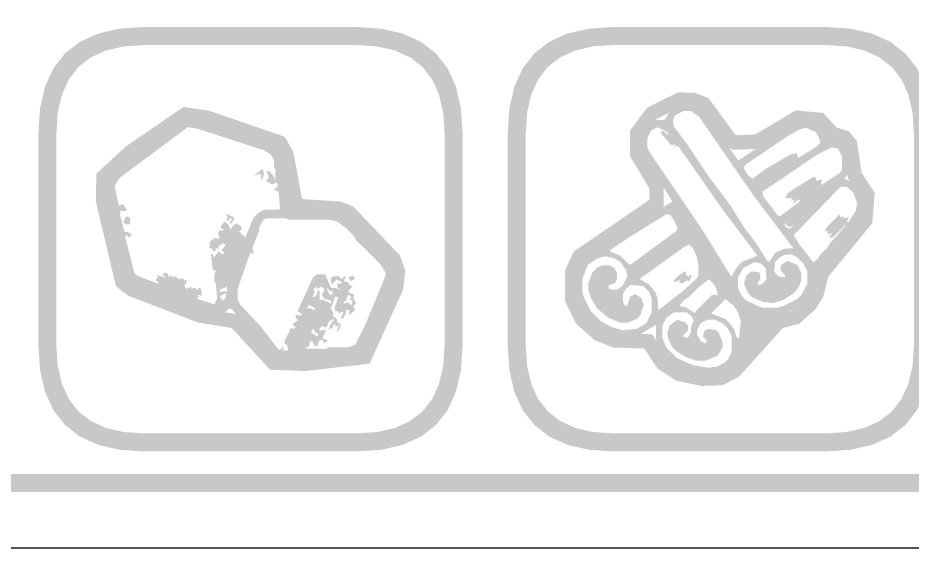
# Model space of a CAD drawing. Header units: millimetres. Extents: x 4 to 272, y 4 to 144.
# Drawn here: x 234.85 to 254.66, y 27.96 to 39.7 of the extents above; entities that cross this region are included whole.
import ezdxf

# ---------------------------------------------------------------- set-up
doc = ezdxf.new("R2010")
doc.units = ezdxf.units.MM
doc.layers.add('CUT', color=1, linetype='Continuous')
doc.layers.add('RASTER', color=7, linetype='Continuous')

msp = doc.modelspace()

# ---------------------------------------------------------------- hatches: boundary and pattern name
at = {"layer": 'RASTER'}
h = msp.add_hatch(color=7, dxfattribs=at)
h.paths.add_polyline_path([(209.2, 44.6), (209.234, 45.116), (209.337, 45.563), (209.509, 45.941), (209.75, 46.25), (210.059, 46.491), (210.438, 46.662), (210.884, 46.766), (211.4, 46.8), (268.6, 46.8), (269.116, 46.766), (269.563, 46.662), (269.941, 46.491), (270.25, 46.25), (270.491, 45.941), (270.663, 45.563), (270.766, 45.116), (270.8, 44.6), (270.8, 31.4), (270.766, 30.884), (270.662, 30.438), (270.491, 30.059), (270.25, 29.75), (269.941, 29.509), (269.563, 29.338), (269.116, 29.234), (268.6, 29.2), (211.4, 29.2), (210.884, 29.234), (210.438, 29.338), (210.059, 29.509), (209.75, 29.75), (209.509, 30.059), (209.337, 30.438), (209.234, 30.884), (209.2, 31.4)])
h.paths.add_polyline_path([(209.6, 44.6), (209.6, 31.4), (209.628, 30.978), (209.712, 30.613), (209.853, 30.303), (210.05, 30.05), (210.303, 29.853), (210.613, 29.712), (210.978, 29.628), (211.4, 29.6), (268.6, 29.6), (269.022, 29.628), (269.388, 29.712), (269.697, 29.853), (269.95, 30.05), (270.147, 30.303), (270.287, 30.612), (270.372, 30.978), (270.4, 31.4), (270.4, 44.6), (270.372, 45.022), (270.287, 45.387), (270.147, 45.697), (269.95, 45.95), (269.697, 46.147), (269.388, 46.288), (269.022, 46.372), (268.6, 46.4), (211.4, 46.4), (210.978, 46.372), (210.613, 46.288), (210.303, 46.147), (210.05, 45.95), (209.853, 45.697), (209.712, 45.387), (209.628, 45.022), (209.6, 44.6)], flags=0)
h = msp.add_hatch(color=7, dxfattribs=at)
h.paths.add_polyline_path([(235.3, 37.15), (235.337, 37.701), (235.447, 38.178), (235.63, 38.582), (235.888, 38.912), (236.218, 39.17), (236.622, 39.353), (237.099, 39.463), (237.65, 39.5), (242.35, 39.5), (242.901, 39.463), (243.378, 39.353), (243.782, 39.17), (244.112, 38.912), (244.37, 38.582), (244.553, 38.178), (244.663, 37.701), (244.7, 37.15), (244.7, 32.45), (244.663, 31.899), (244.553, 31.422), (244.37, 31.018), (244.112, 30.687), (243.782, 30.43), (243.378, 30.247), (242.901, 30.137), (242.35, 30.1), (237.65, 30.1), (237.099, 30.137), (236.622, 30.247), (236.218, 30.43), (235.888, 30.688), (235.63, 31.018), (235.447, 31.422), (235.337, 31.899), (235.3, 32.45)])
h.paths.add_polyline_path([(235.7, 37.15), (235.7, 32.45), (235.73, 31.993), (235.822, 31.597), (235.974, 31.262), (236.188, 30.988), (236.462, 30.774), (236.797, 30.622), (237.193, 30.53), (237.65, 30.5), (242.35, 30.5), (242.807, 30.53), (243.203, 30.622), (243.538, 30.774), (243.813, 30.988), (244.026, 31.262), (244.178, 31.597), (244.27, 31.993), (244.3, 32.45), (244.3, 37.15), (244.27, 37.607), (244.178, 38.003), (244.026, 38.338), (243.813, 38.613), (243.538, 38.826), (243.203, 38.978), (242.807, 39.07), (242.35, 39.1), (237.65, 39.1), (237.193, 39.07), (236.797, 38.978), (236.462, 38.826), (236.187, 38.613), (235.974, 38.338), (235.822, 38.003), (235.73, 37.607), (235.7, 37.15)], flags=0)
h = msp.add_hatch(color=7, dxfattribs=at)
h.paths.add_polyline_path([(245.7, 37.15), (245.737, 37.701), (245.847, 38.178), (246.03, 38.582), (246.288, 38.912), (246.618, 39.17), (247.022, 39.353), (247.499, 39.463), (248.05, 39.5), (252.75, 39.5), (253.301, 39.463), (253.778, 39.353), (254.182, 39.17), (254.513, 38.912), (254.77, 38.582), (254.953, 38.178), (255.063, 37.701), (255.1, 37.15), (255.1, 32.45), (255.063, 31.899), (254.953, 31.422), (254.77, 31.018), (254.513, 30.687), (254.182, 30.43), (253.778, 30.247), (253.301, 30.137), (252.75, 30.1), (248.05, 30.1), (247.499, 30.137), (247.022, 30.247), (246.618, 30.43), (246.288, 30.688), (246.03, 31.018), (245.847, 31.422), (245.737, 31.899), (245.7, 32.45)])
h.paths.add_polyline_path([(246.1, 37.15), (246.1, 32.45), (246.13, 31.993), (246.222, 31.597), (246.374, 31.262), (246.588, 30.988), (246.862, 30.774), (247.197, 30.622), (247.593, 30.53), (248.05, 30.5), (252.75, 30.5), (253.207, 30.53), (253.603, 30.622), (253.938, 30.774), (254.213, 30.988), (254.426, 31.262), (254.578, 31.597), (254.67, 31.993), (254.7, 32.45), (254.7, 37.15), (254.67, 37.607), (254.578, 38.003), (254.426, 38.338), (254.213, 38.613), (253.938, 38.826), (253.603, 38.978), (253.207, 39.07), (252.75, 39.1), (248.05, 39.1), (247.593, 39.07), (247.197, 38.978), (246.862, 38.826), (246.587, 38.613), (246.374, 38.338), (246.222, 38.003), (246.13, 37.607), (246.1, 37.15)], flags=0)
h = msp.add_hatch(color=7, dxfattribs=at)
h.paths.add_polyline_path([(249.472, 38.052), (249.841, 38.044), (250.152, 37.923), (250.736, 37.122), (250.775, 37.102), (251.191, 37.121), (252.082, 37.653), (252.69, 37.596), (252.993, 37.272), (253.256, 37.193), (253.436, 36.974), (253.544, 36.269), (253.833, 35.827), (253.778, 35.153), (252.801, 33.967), (252.69, 33.523), (252.524, 33.254), (252.16, 32.928), (251.797, 32.833), (250.826, 31.756), (250.46, 31.565), (249.982, 31.55), (249.439, 31.667), (249.018, 31.936), (248.726, 32.38), (248.035, 32.402), (247.624, 32.567), (247.208, 32.938), (246.971, 33.428), (246.971, 34.109), (247.161, 34.526), (248.839, 35.672), (248.839, 35.925), (248.41, 36.634), (248.41, 37.208), (248.797, 37.72)])
h.paths.add_polyline_path([(249.543, 37.73), (249.006, 37.466), (248.73, 37.101), (248.73, 36.724), (249.159, 36.014), (249.159, 35.503), (247.415, 34.312), (247.291, 34.039), (247.291, 33.502), (247.468, 33.135), (247.795, 32.843), (248.101, 32.72), (248.903, 32.695), (249.248, 32.169), (249.563, 31.968), (250.011, 31.871), (250.377, 31.883), (250.627, 32.013), (251.624, 33.119), (252.004, 33.218), (252.276, 33.462), (252.392, 33.648), (252.508, 34.115), (253.467, 35.279), (253.505, 35.743), (253.238, 36.152), (253.133, 36.839), (253.071, 36.915), (252.819, 36.99), (252.539, 37.289), (252.156, 37.325), (251.286, 36.806), (250.704, 36.778), (250.522, 36.872), (249.948, 37.658), (249.777, 37.725), (249.543, 37.73)], flags=0)
h = msp.add_hatch(color=7, dxfattribs=at)
h.paths.add_polyline_path([(238.516, 37.728), (239.08, 37.647), (240.76, 37.069), (240.95, 36.737), (241.145, 35.689), (242.01, 35.633), (242.275, 35.526), (243.308, 34.448), (243.431, 34.113), (243.384, 33.688), (242.64, 32.043), (241.222, 31.881), (240.436, 31.909), (239.585, 32.834), (238.835, 32.956), (237.287, 33.55), (237.019, 33.76), (236.573, 35.641), (236.586, 36.254), (237.257, 36.869)])
h.paths.add_polyline_path([(238.594, 37.393), (237.456, 36.618), (236.903, 36.111), (236.894, 35.676), (237.305, 33.943), (237.447, 33.831), (238.919, 33.267), (239.746, 33.132), (240.581, 32.224), (241.209, 32.201), (242.423, 32.34), (243.071, 33.773), (243.105, 34.073), (243.03, 34.274), (242.091, 35.255), (241.938, 35.317), (240.876, 35.386), (240.645, 36.625), (240.542, 36.806), (239.005, 37.335), (238.594, 37.393)], flags=0)
h = msp.add_hatch(color=7, dxfattribs=at)
h.paths.add_polyline_path([(249.538, 37.794), (249.762, 37.804), (250.006, 37.68), (250.81, 36.542), (251.861, 37.245), (252.173, 37.402), (252.44, 37.402), (252.618, 37.312), (252.685, 37.245), (252.799, 37.024), (253.01, 37), (253.154, 36.91), (253.277, 36.666), (253.277, 36.364), (253.22, 36.22), (253.154, 36.14), (253.388, 36.039), (253.488, 35.939), (253.612, 35.628), (253.579, 35.393), (253.421, 35.115), (252.531, 34.064), (252.507, 33.82), (252.44, 33.619), (252.35, 33.475), (252.116, 33.274), (251.66, 33.093), (251.513, 32.906), (251.326, 32.725), (251.279, 32.638), (251.024, 32.39), (250.977, 32.303), (250.609, 31.935), (250.365, 31.811), (249.896, 31.811), (249.561, 31.911), (249.283, 32.069), (249.149, 32.203), (249.025, 32.414), (248.992, 32.514), (248.982, 32.906), (248.624, 32.681), (248.389, 32.615), (248.122, 32.648), (247.743, 32.805), (247.643, 32.872), (247.375, 33.174), (247.218, 33.518), (247.218, 33.686), (247.184, 33.753), (247.251, 34.121), (247.408, 34.399), (249.35, 35.638), (248.969, 36.24), (248.781, 36.488), (248.657, 36.733), (248.624, 36.967), (248.734, 37.258), (248.815, 37.345), (248.992, 37.436), (249.183, 37.446), (249.317, 37.68)])
h.paths.add_polyline_path([(249.595, 37.636), (249.417, 37.546), (249.36, 37.436), (249.384, 37.292), (249.672, 36.91), (250.154, 36.187), (250.643, 35.537), (250.924, 35.082), (251.212, 34.7), (251.459, 34.312), (251.493, 34.299), (251.627, 34.499), (251.838, 34.59), (252.029, 34.6), (251.158, 35.752), (249.939, 37.513), (249.762, 37.636)], flags=0)
h.paths.add_polyline_path([(248.992, 37.268), (248.882, 37.211), (248.791, 37.034), (248.791, 36.833), (248.848, 36.722), (250.04, 34.968), (250.656, 33.964), (250.79, 34.198), (250.89, 34.299), (251.225, 34.432), (251.212, 34.466), (250.489, 35.417), (249.484, 36.856), (249.437, 36.843), (249.437, 36.89), (249.37, 36.81), (249.417, 36.923), (249.35, 36.876), (249.317, 36.89), (249.116, 37.124), (249.092, 37.168), (249.126, 37.201), (249.27, 37.111), (249.27, 37.144), (249.059, 37.268)], flags=0)
h.paths.add_polyline_path([(252.306, 37.268), (252.173, 37.235), (251.895, 37.077), (250.957, 36.441), (250.934, 36.364), (251.024, 36.22), (251.125, 36.14), (251.392, 36.341), (251.962, 36.676), (252.005, 36.699), (252.062, 36.676), (252.096, 36.722), (252.139, 36.599), (252.551, 36.856), (252.631, 36.943), (252.584, 37.077), (252.517, 37.178)], flags=0)
h.paths.add_polyline_path([(252.876, 36.833), (252.564, 36.676), (251.346, 35.852), (251.359, 35.752), (251.694, 35.316), (251.747, 35.316), (252.149, 35.618), (252.173, 35.661), (252.149, 35.685), (252.015, 35.571), (252.062, 35.685), (251.982, 35.638), (251.995, 35.718), (251.848, 35.705), (251.895, 35.805), (252.029, 35.906), (252.484, 36.187), (252.517, 36.173), (252.541, 36.096), (252.665, 36.12), (252.641, 36.029), (252.665, 36.006), (253.066, 36.274), (253.11, 36.364), (253.11, 36.632), (253.02, 36.81)], flags=0)
h.paths.add_polyline_path([(253.077, 35.962), (252.039, 34.891), (252.163, 34.68), (252.474, 34.289), (252.584, 34.379), (252.631, 34.466), (252.785, 34.613), (252.832, 34.7), (253.177, 35.092), (253.154, 35.115), (253.12, 35.048), (252.899, 34.834), (252.819, 34.834), (252.899, 34.948), (252.785, 34.901), (252.799, 34.982), (252.718, 34.968), (252.785, 35.082), (253.053, 35.35), (253.087, 35.269), (253.12, 35.316), (253.154, 35.269), (253.267, 35.283), (253.21, 35.192), (253.254, 35.182), (253.411, 35.427), (253.445, 35.594), (253.354, 35.839), (253.21, 35.962)], flags=0)
h.paths.add_polyline_path([(249.226, 35.36), (248.379, 34.834), (247.978, 34.566), (247.964, 34.533), (248.199, 34.432), (248.379, 34.245), (248.433, 34.245), (249.437, 34.982), (249.461, 35.059), (249.37, 35.236), (249.303, 35.336)], flags=0)
h.paths.add_polyline_path([(251.871, 35.159), (251.838, 35.125), (251.861, 35.082), (251.938, 35.025), (252.062, 35.136), (251.948, 35.069), (251.881, 35.102)], flags=0)
h.paths.add_polyline_path([(249.719, 34.68), (249.618, 34.633), (248.624, 33.92), (248.835, 33.796), (248.969, 33.629), (249.025, 33.485), (249.036, 33.227), (249.571, 33.642), (249.919, 33.964), (249.929, 34.222), (249.896, 34.389), (249.806, 34.6)], flags=0)
h.paths.add_polyline_path([(251.838, 34.456), (251.727, 34.399), (251.627, 34.299), (251.603, 34.088), (251.694, 33.977), (251.838, 33.954), (251.848, 33.997), (251.737, 34.121), (251.761, 34.232), (251.905, 34.322), (252.116, 34.232), (252.206, 34.054), (252.206, 33.887), (252.149, 33.743), (252.049, 33.609), (251.804, 33.452), (251.57, 33.385), (251.336, 33.418), (251.125, 33.508), (251.024, 33.609), (250.934, 33.82), (250.991, 33.997), (251.101, 34.088), (251.279, 34.064), (251.302, 33.92), (251.235, 33.82), (251.269, 33.786), (251.346, 33.81), (251.436, 33.92), (251.413, 34.165), (251.312, 34.265), (251.168, 34.289), (250.924, 34.165), (250.8, 33.954), (250.8, 33.719), (250.89, 33.542), (250.991, 33.441), (251.336, 33.284), (251.67, 33.284), (251.804, 33.318), (252.116, 33.475), (252.216, 33.575), (252.34, 33.82), (252.34, 34.088), (252.25, 34.265), (252.116, 34.399), (252.005, 34.456)], flags=0)
h.paths.add_polyline_path([(247.854, 34.422), (247.676, 34.366), (247.475, 34.232), (247.351, 33.92), (247.351, 33.652), (247.385, 33.518), (247.542, 33.207), (247.777, 32.973), (248.021, 32.849), (248.255, 32.782), (248.557, 32.815), (248.768, 32.939), (248.892, 33.184), (248.892, 33.485), (248.835, 33.629), (248.701, 33.763), (248.423, 33.786), (248.312, 33.696), (248.255, 33.585), (248.255, 33.418), (248.299, 33.328), (248.346, 33.328), (248.413, 33.529), (248.523, 33.585), (248.667, 33.495), (248.714, 33.341), (248.634, 33.107), (248.567, 33.04), (248.356, 32.949), (248.188, 32.949), (247.911, 33.073), (247.676, 33.274), (247.552, 33.485), (247.485, 33.686), (247.485, 33.82), (247.576, 34.064), (247.676, 34.165), (247.787, 34.222), (247.954, 34.222), (248.065, 34.165), (248.122, 34.054), (248.122, 33.92), (248.078, 33.83), (247.931, 33.776), (247.944, 33.709), (247.988, 33.686), (248.122, 33.686), (248.245, 33.763), (248.356, 33.987), (248.332, 34.098), (248.199, 34.299), (248.021, 34.389)], flags=0)
h.paths.add_polyline_path([(249.605, 34.078), (249.652, 34.078), (249.638, 34.031), (249.705, 33.964), (249.739, 34.011), (249.785, 34.011), (249.719, 33.863), (249.662, 33.887), (249.585, 33.83), (249.504, 33.83), (249.518, 33.91), (249.451, 33.863), (249.37, 33.863), (249.451, 33.964)], flags=0)
h.paths.add_polyline_path([(250.154, 33.91), (249.919, 33.729), (249.705, 33.508), (249.618, 33.462), (249.504, 33.328), (249.662, 33.284), (249.852, 33.16), (249.886, 33.227), (250.221, 33.562), (250.321, 33.575), (250.355, 33.529), (250.331, 33.686), (250.274, 33.796)], flags=0)
h.paths.add_polyline_path([(250.522, 33.475), (250.207, 33.16), (250.542, 33.026), (250.71, 32.825), (250.766, 32.648), (250.823, 32.591), (250.867, 32.983), (250.8, 33.184), (250.71, 33.328)], flags=0)
h.paths.add_polyline_path([(249.394, 33.184), (249.216, 33.06), (249.126, 32.882), (249.126, 32.615), (249.216, 32.404), (249.451, 32.169), (249.796, 32.012), (250.14, 31.955), (250.331, 31.978), (250.509, 32.069), (250.576, 32.136), (250.666, 32.313), (250.666, 32.648), (250.576, 32.825), (250.475, 32.926), (250.298, 33.016), (250.13, 33.016), (249.973, 32.939), (249.896, 32.782), (249.896, 32.681), (249.986, 32.538), (250.087, 32.491), (250.12, 32.538), (250.03, 32.648), (250.053, 32.758), (250.13, 32.815), (250.308, 32.792), (250.375, 32.725), (250.465, 32.514), (250.465, 32.414), (250.355, 32.223), (250.097, 32.112), (249.862, 32.112), (249.618, 32.203), (249.417, 32.337), (249.35, 32.404), (249.26, 32.581), (249.236, 32.705), (249.283, 32.892), (249.461, 33.016), (249.638, 32.959), (249.695, 32.882), (249.695, 32.782), (249.571, 32.658), (249.662, 32.615), (249.705, 32.638), (249.762, 32.748), (249.762, 32.849), (249.819, 33.006), (249.772, 33.093), (249.662, 33.184)], flags=0)
h = msp.add_hatch(color=7, dxfattribs=at)
h.paths.add_polyline_path([(238.624, 37.491), (238.687, 37.502), (239.2, 37.355), (240.409, 36.952), (240.604, 36.853), (240.739, 36.586), (240.911, 35.439), (241.912, 35.413), (242.07, 35.351), (242.363, 35.094), (242.487, 34.925), (243.022, 34.398), (243.132, 34.251), (243.195, 34.13), (243.195, 33.91), (242.473, 32.25), (242.205, 32.188), (241.326, 32.151), (241.252, 32.114), (240.593, 32.114), (240.325, 32.36), (240.274, 32.455), (240.105, 32.616), (240.054, 32.712), (239.577, 33.261), (239.519, 33.261), (239.467, 33.203), (239.273, 33.104), (239.053, 33.141), (237.514, 33.727), (237.32, 33.826), (237.246, 33.899), (237.147, 34.167), (236.927, 35.266), (236.818, 35.633), (236.781, 36.036), (236.88, 36.23), (236.99, 36.34), (238.309, 37.33)])
h.paths.add_polyline_path([(238.613, 37.282), (237.1, 36.157), (237.001, 35.999), (237.001, 35.926), (237.085, 35.534), (237.173, 35.585), (237.257, 35.45), (237.221, 35.413), (237.122, 35.439), (237.111, 35.34), (237.21, 34.962), (237.283, 34.962), (237.367, 34.9), (237.32, 34.837), (237.246, 34.889), (237.221, 34.863), (237.43, 34.046), (237.514, 33.984), (237.965, 33.811), (237.965, 33.848), (237.891, 33.885), (237.943, 33.958), (237.928, 34.009), (238.1, 33.947), (238.111, 33.995), (238.038, 33.995), (238.1, 34.057), (238.163, 34.046), (238.185, 33.958), (238.236, 34.009), (238.258, 33.958), (238.32, 33.984), (238.43, 33.91), (238.492, 33.936), (238.551, 33.885), (238.602, 33.899), (238.54, 33.764), (238.566, 33.716), (238.602, 33.701), (238.676, 33.753), (238.698, 33.701), (238.76, 33.727), (238.844, 33.665), (238.844, 33.716), (238.896, 33.716), (238.932, 33.555), (238.808, 33.569), (238.859, 33.533), (238.808, 33.481), (239.2, 33.36), (239.262, 33.481), (239.236, 33.8), (239.2, 33.874), (239.2, 34.02), (239.236, 34.093), (239.163, 34.13), (239.126, 34.46), (239.152, 34.486), (239.189, 34.398), (239.31, 34.533), (239.357, 34.471), (239.409, 34.471), (239.409, 34.522), (239.357, 34.559), (239.456, 34.68), (239.394, 34.706), (239.299, 34.654), (239.299, 34.581), (239.236, 34.607), (239.225, 34.544), (239.163, 34.533), (239.152, 34.596), (239.09, 34.607), (239.101, 34.742), (239.2, 34.826), (239.299, 34.801), (239.31, 34.863), (239.273, 34.936), (239.321, 34.999), (239.394, 34.999), (239.409, 35.035), (239.357, 35.021), (239.346, 35.083), (239.42, 35.193), (239.504, 35.131), (239.566, 35.01), (239.614, 35.109), (239.687, 35.145), (239.775, 35.109), (239.812, 35.021), (239.75, 34.973), (239.885, 34.837), (240.068, 35.277), (240.178, 35.387), (240.299, 35.45), (240.655, 35.461), (240.629, 35.816), (240.604, 35.864), (240.519, 35.889), (240.593, 35.963), (240.593, 36.036), (240.567, 36.062), (240.494, 36.01), (240.347, 36.084), (240.409, 36.183), (240.347, 36.318), (240.42, 36.303), (240.508, 36.208), (240.545, 36.084), (240.556, 36.329), (240.519, 36.402), (240.519, 36.549), (240.457, 36.67), (240.299, 36.769), (238.833, 37.245)], flags=0)
h.paths.add_polyline_path([(240.274, 36.355), (240.299, 36.219), (240.252, 36.12), (240.226, 36.146), (240.252, 36.208), (240.189, 36.256), (240.09, 36.194), (240.142, 36.267)], flags=0)
h.paths.add_polyline_path([(239.431, 35.365), (239.629, 35.292), (239.64, 35.23), (239.555, 35.131), (239.53, 35.156), (239.592, 35.255), (239.53, 35.266), (239.519, 35.204), (239.467, 35.204), (239.493, 35.303)], flags=0)
h.paths.add_polyline_path([(237.232, 35.292), (237.294, 35.303), (237.331, 35.266), (237.331, 35.156), (237.294, 35.12), (237.21, 35.145), (237.184, 35.193)], flags=0)
h.paths.add_polyline_path([(240.373, 35.266), (240.274, 35.219), (240.189, 35.046), (240.189, 34.973), (240.043, 34.607), (240.079, 34.497), (240.054, 34.471), (240.017, 34.522), (239.969, 34.423), (239.713, 33.69), (239.713, 33.47), (239.775, 33.349), (240.237, 32.858), (240.618, 32.36), (240.655, 32.345), (240.728, 32.433), (240.713, 32.345), (240.812, 32.334), (240.838, 32.345), (240.812, 32.444), (240.739, 32.517), (240.897, 32.836), (240.959, 32.811), (240.996, 32.847), (240.922, 32.921), (241.058, 33.005), (240.996, 33.067), (241.007, 33.13), (241.106, 33.104), (241.142, 33.141), (241.043, 33.203), (241.388, 33.958), (241.472, 34.02), (241.655, 34.02), (241.791, 33.716), (241.875, 33.727), (242.011, 33.665), (241.923, 33.738), (241.923, 33.826), (242.011, 33.811), (242.011, 33.863), (241.912, 33.91), (241.802, 33.8), (241.776, 33.899), (241.813, 33.973), (241.949, 33.984), (242.011, 33.921), (242.095, 33.984), (242.121, 33.958), (242.07, 33.899), (242.084, 33.863), (242.157, 33.863), (242.194, 33.789), (242.267, 33.753), (242.168, 33.654), (242.194, 33.606), (242.304, 33.569), (242.278, 33.507), (242.341, 33.371), (242.278, 33.324), (242.315, 33.25), (242.289, 33.203), (242.179, 33.115), (242.194, 33.24), (242.121, 33.225), (242.106, 33.13), (242.048, 33.042), (241.996, 33.042), (242.059, 33.177), (242.033, 33.203), (241.96, 33.152), (241.938, 33.203), (241.875, 33.214), (241.875, 33.324), (241.949, 33.507), (241.886, 33.533), (241.776, 33.261), (241.839, 33.177), (241.828, 33.093), (241.901, 33.056), (241.923, 32.968), (242.011, 32.91), (241.938, 32.748), (241.912, 32.774), (241.974, 32.91), (241.886, 32.858), (241.875, 32.921), (241.828, 32.895), (241.828, 32.822), (241.776, 32.836), (241.754, 32.785), (241.729, 32.811), (241.813, 32.983), (241.864, 33.005), (241.839, 33.031), (241.74, 32.983), (241.703, 32.873), (241.655, 32.847), (241.582, 32.884), (241.52, 32.8), (241.545, 32.774), (241.681, 32.8), (241.593, 32.602), (241.718, 32.565), (241.644, 32.492), (241.593, 32.565), (241.534, 32.565), (241.483, 32.47), (241.498, 32.419), (241.41, 32.455), (241.362, 32.554), (241.315, 32.528), (241.3, 32.433), (241.19, 32.382), (241.655, 32.371), (241.729, 32.408), (242.168, 32.408), (242.326, 32.47), (242.535, 32.884), (242.975, 33.947), (243, 34.046), (242.876, 34.251), (242.341, 34.779), (242.289, 34.874), (242.106, 35.057), (241.912, 35.193), (241.765, 35.23), (240.849, 35.23), (240.776, 35.266)], flags=0)
h.paths.add_polyline_path([(242.179, 33.973), (242.278, 33.984), (242.315, 33.947), (242.289, 33.899), (242.205, 33.874)], flags=0)
h.paths.add_polyline_path([(239.482, 33.753), (239.321, 33.679), (239.321, 33.628), (239.42, 33.654), (239.482, 33.628)], flags=0)
h.paths.add_polyline_path([(241.461, 33.753), (241.399, 33.69), (241.424, 33.628), (241.373, 33.518), (241.446, 33.533), (241.498, 33.665), (241.534, 33.679), (241.534, 33.459), (241.608, 33.459), (241.791, 33.371), (241.776, 33.445), (241.63, 33.481), (241.582, 33.58), (241.644, 33.665), (241.63, 33.701), (241.571, 33.753), (241.483, 33.701)], flags=0)
h.paths.add_polyline_path([(241.718, 33.716), (241.692, 33.69), (241.754, 33.569), (241.813, 33.569), (241.828, 33.643), (241.74, 33.665)], flags=0)
h.paths.add_polyline_path([(239.445, 33.606), (239.321, 33.533), (239.383, 33.434), (239.456, 33.507)], flags=0)
h.paths.add_polyline_path([(242.157, 33.569), (242.121, 33.445), (242.059, 33.397), (242.07, 33.371), (242.168, 33.397), (242.231, 33.335), (242.267, 33.423), (242.205, 33.47), (242.231, 33.533)], flags=0)
h.paths.add_polyline_path([(241.278, 33.349), (241.263, 33.261), (241.315, 33.276), (241.424, 33.225), (241.424, 33.276)], flags=0)
h.paths.add_polyline_path([(241.399, 32.811), (241.351, 32.785), (241.351, 32.726), (241.498, 32.638), (241.498, 32.726), (241.446, 32.712)], flags=0)

# ---------------------------------------------------------------- linework, layer by layer
at = {"layer": 'CUT'}
msp.add_lwpolyline([(269.001, 27.96), (210.999, 27.96)], dxfattribs=at)

doc.saveas('drawing.dxf')
